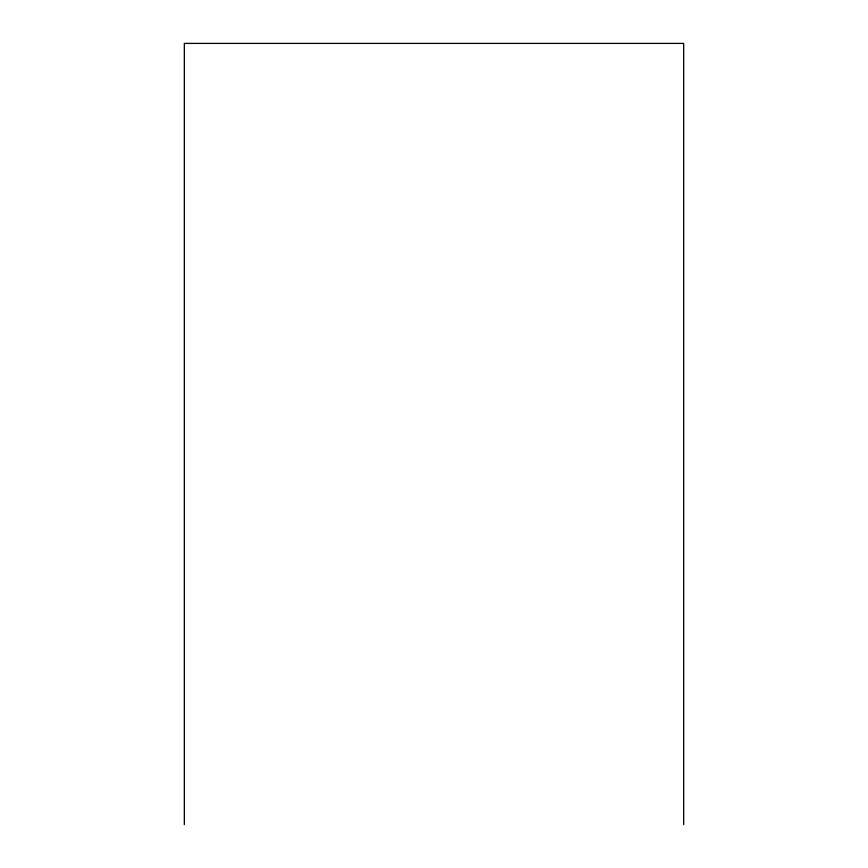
<?xml version="1.0" encoding="UTF-8"?>
<svg xmlns="http://www.w3.org/2000/svg" width="868" height="868" viewBox="0 0 868 868"><rect width="100%" height="100%" fill="white"/><g stroke="black" fill="none" stroke-linecap="round" stroke-linejoin="round"><path stroke-width="1.3" d="M683.669 824.6L683.669 43.4L184.331 43.4L184.331 824.6"/></g></svg>
